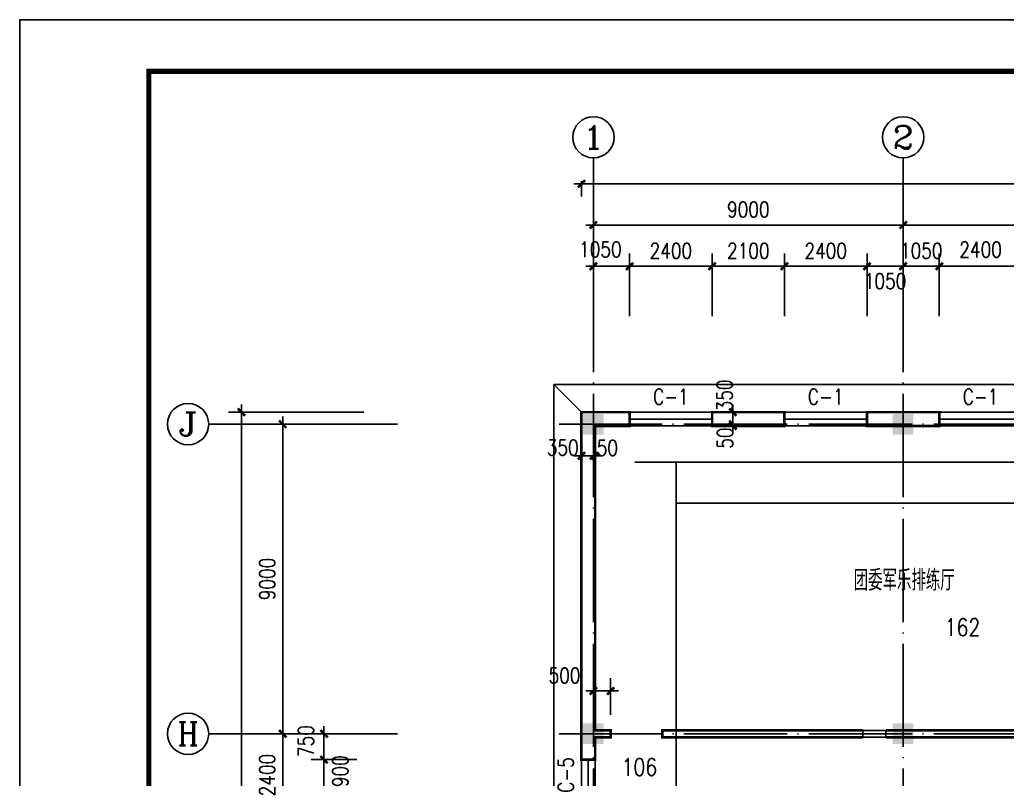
# Model space of a CAD drawing. Extents: x -55219 to 470149, y 494712 to 780039.
# Drawn here: x -55219 to -26522, y 660802 to 682881 of the extents above; entities that cross this region are included whole.
import ezdxf
from ezdxf.enums import TextEntityAlignment as Align

# ---------------------------------------------------------------- set-up
doc = ezdxf.new("R2010")
doc.units = 0
doc.header["$LTSCALE"] = 1500
doc.header["$MEASUREMENT"] = 0
doc.linetypes.add('DOTE', pattern=[2.42, 2, -0.2, 0.02, -0.2])
doc.layers.get('0').update_dxf_attribs({"linetype": 'CONTINUOUS'})
doc.layers.get('DEFPOINTS').update_dxf_attribs({"linetype": 'CONTINUOUS'})
for name, color, linetype in [('AXIS', 3, 'CONTINUOUS'), ('AXIS_TEXT', 7, 'CONTINUOUS'), ('COLUMN', 7, 'CONTINUOUS'), ('DOTE', 1, 'DOTE'), ('LVTRY', 6, 'CONTINUOUS'), ('PUB_DIM', 3, 'CONTINUOUS'), ('PUB_TEXT', 7, 'CONTINUOUS'), ('PUB_TITLE', 4, 'CONTINUOUS'), ('PUB_WALL', 255, 'CONTINUOUS'), ('WALL', 255, 'CONTINUOUS'), ('WINDOW', 2, 'CONTINUOUS'), ('WINDOW_TEXT', 7, 'CONTINUOUS')]:
    doc.layers.add(name, color=color, linetype=linetype)
doc.styles.add('_HZTXT', font='txt.shx', dxfattribs={"width": 0.8, "bigfont": 'hztxt.shx'})
doc.styles.add('_SIMPLEX', font='SIMPLEX.shx', dxfattribs={"width": 0.6})
doc.styles.add('COMPLEX', font='COMPLEX')
doc.styles.add('DIM_FONT', font='SIMPLEX.shx', dxfattribs={"width": 0.8})
doc.styles.add('SIMPLEX', font='SIMPLEX.SHX')
doc.dimstyles.new('AXIS150', dxfattribs={"dimscale": 1.5, "dimtxt": 300, "dimasz": 1, "dimexe": 250, "dimexo": 300, "dimgap": 150, "dimtad": 1, "dimdec": 0, "dimzin": 0, "dimdsep": 46, "dimtxsty": 'DIM_FONT', "dimblk": '_DIMX', "dimcen": 0.09, "dimse1": 1, "dimse2": 1, "dimclrt": 7, "dimadec": 0, "dimazin": 0, "dimtfac": 1, "dimtdec": 0, "dimtix": 1, "dimtmove": 2, "dimatfit": 3, "dimldrblk": '_DIMX', "dimfxl": 1, "dimtolj": 1, "dimtzin": 0, "dimarcsym": 0})
doc.dimstyles.new('DIMA150', dxfattribs={"dimscale": 1.5, "dimtxt": 300, "dimasz": 1, "dimexe": 250, "dimexo": 300, "dimgap": 150, "dimtad": 1, "dimdec": 0, "dimzin": 0, "dimdsep": 46, "dimtxsty": 'DIM_FONT', "dimblk": '_DIMX', "dimcen": 0.09, "dimse1": 1, "dimclrt": 7, "dimadec": 0, "dimazin": 0, "dimtfac": 1, "dimtdec": 0, "dimtix": 1, "dimtmove": 2, "dimatfit": 3, "dimldrblk": '_DIMX', "dimfxl": 1, "dimtolj": 1, "dimtzin": 0, "dimarcsym": 0})
doc.dimstyles.new('DIMB150', dxfattribs={"dimscale": 1.5, "dimtxt": 300, "dimasz": 1, "dimexe": 250, "dimexo": 300, "dimgap": 150, "dimtad": 1, "dimdec": 0, "dimzin": 0, "dimdsep": 46, "dimtxsty": 'DIM_FONT', "dimblk": '_DIMX', "dimcen": 0.09, "dimse2": 1, "dimclrt": 7, "dimadec": 0, "dimazin": 0, "dimtfac": 1, "dimtdec": 0, "dimtix": 1, "dimtmove": 2, "dimatfit": 3, "dimldrblk": '_DIMX', "dimfxl": 1, "dimtolj": 1, "dimtzin": 0, "dimarcsym": 0})
doc.dimstyles.new('DIMN150', dxfattribs={"dimscale": 1.5, "dimtxt": 300, "dimasz": 1, "dimexe": 250, "dimexo": 300, "dimgap": 150, "dimtad": 1, "dimdec": 0, "dimzin": 0, "dimdsep": 46, "dimtxsty": 'DIM_FONT', "dimblk": '_DIMX', "dimcen": 0.09, "dimclrt": 7, "dimadec": 0, "dimazin": 0, "dimtfac": 1, "dimtdec": 0, "dimtix": 1, "dimtmove": 2, "dimatfit": 3, "dimldrblk": '_DIMX', "dimfxl": 1, "dimtolj": 1, "dimtzin": 0, "dimarcsym": 0})

# ---------------------------------------------------------------- blocks, each defined once
blk = doc.blocks.new('_FZH')
blk.add_solid([(0.5, 0.5), (0.5, -0.5), (-0.5, 0.5), (-0.5, -0.5)])
blk = doc.blocks.new('_WBLK')
for p, q in [((-0.5, 0.5), (0.5, 0.5)), ((-0.5, 0), (0.5, 0)), ((-0.5, -0.5), (0.5, -0.5))]:
    blk.add_line(p, q)
at = {"layer": 'WINDOW_TEXT', "style": 'SIMPLEX', "flags": 9}
blk.add_attdef('A', text='', height=1, dxfattribs=at).set_placement((0, 1.5), align=Align.MIDDLE)
blk = doc.blocks.new('_AXISO')
blk.add_circle((0, 0), 0.5)
at = {"layer": 'AXIS_TEXT', "style": 'COMPLEX', "width": 1.041667}
blk.add_attdef('A', text='', height=0.56, dxfattribs=at).set_placement((-0.25, -0.28), (0.25, -0.28), align=Align.FIT)
blk = doc.blocks.new('_DIMX')
blk.add_line((-150, 0), (150, 0))
at = {"const_width": 50}
blk.add_lwpolyline([(-70, -70), (70, 70)], dxfattribs=at)
blk = doc.blocks.new('*D28')
at = {"color": 0, "linetype": 'ByBlock'}
blk.add_line((-20549, 676914), (-29546, 676914), dxfattribs=at)
at = {"layer": 'DEFPOINTS', "color": 0, "linetype": 'ByBlock'}
for p in [(-29547, 676914), (-29547, 673899), (-20547, 673899)]:
    blk.add_point(p, dxfattribs=at)
at = {"color": 0, "linetype": 'ByBlock', "xscale": 1.5, "yscale": 1.5, "zscale": 1.5, "rotation": 180}
blk.add_blockref('_DIMX', (-29547, 676914), dxfattribs=at)
at = {"color": 0, "linetype": 'ByBlock', "xscale": 1.5, "yscale": 1.5, "zscale": 1.5}
blk.add_blockref('_DIMX', (-20547, 676914), dxfattribs=at)
at = {"color": 7, "linetype": 'ByBlock', "insert": (-25047, 677364), "char_height": 450, "attachment_point": 5, "style": 'DIM_FONT'}
blk.add_mtext('\\A1;9000', dxfattribs=at)
blk = doc.blocks.new('*D29')
at = {"color": 0, "linetype": 'ByBlock'}
for p, q in [((-38896, 678188), (-38896, 677739)), ((33604, 678188), (33604, 677739)), ((33603, 678114), (-38894, 678114))]:
    blk.add_line(p, q, dxfattribs=at)
at = {"layer": 'DEFPOINTS', "color": 0, "linetype": 'ByBlock'}
for p in [(-38896, 678638), (33604, 678638), (-38896, 678114)]:
    blk.add_point(p, dxfattribs=at)
at = {"color": 0, "linetype": 'ByBlock', "xscale": 1.5, "yscale": 1.5, "zscale": 1.5, "rotation": 180}
blk.add_blockref('_DIMX', (-38896, 678114), dxfattribs=at)
at = {"color": 0, "linetype": 'ByBlock', "xscale": 1.5, "yscale": 1.5, "zscale": 1.5}
blk.add_blockref('_DIMX', (33604, 678114), dxfattribs=at)
at = {"color": 7, "linetype": 'ByBlock', "insert": (-2646, 678564), "char_height": 450, "attachment_point": 5, "style": 'DIM_FONT'}
blk.add_mtext('\\A1;72500', dxfattribs=at)
blk = doc.blocks.new('*D30')
at = {"color": 0, "linetype": 'ByBlock'}
blk.add_line((-29549, 676914), (-38546, 676914), dxfattribs=at)
at = {"layer": 'DEFPOINTS', "color": 0, "linetype": 'ByBlock'}
for p in [(-38547, 676914), (-38547, 673899), (-29547, 673899)]:
    blk.add_point(p, dxfattribs=at)
at = {"color": 0, "linetype": 'ByBlock', "xscale": 1.5, "yscale": 1.5, "zscale": 1.5, "rotation": 180}
blk.add_blockref('_DIMX', (-38547, 676914), dxfattribs=at)
at = {"color": 0, "linetype": 'ByBlock', "xscale": 1.5, "yscale": 1.5, "zscale": 1.5}
blk.add_blockref('_DIMX', (-29547, 676914), dxfattribs=at)
at = {"color": 7, "linetype": 'ByBlock', "insert": (-34047, 677364), "char_height": 450, "attachment_point": 5, "style": 'DIM_FONT'}
blk.add_mtext('\\A1;9000', dxfattribs=at)
blk = doc.blocks.new('*D48')
at = {"color": 0, "linetype": 'ByBlock'}
for p, q in [((-45224, 671474), (-49153, 671474)), ((-48778, 671472), (-48778, 605725)), ((-45224, 605724), (-49153, 605724))]:
    blk.add_line(p, q, dxfattribs=at)
at = {"layer": 'DEFPOINTS', "color": 0, "linetype": 'ByBlock'}
for p in [(-44774, 671474), (-48778, 605724), (-44774, 605724)]:
    blk.add_point(p, dxfattribs=at)
at = {"color": 0, "linetype": 'ByBlock', "xscale": 1.5, "yscale": 1.5, "zscale": 1.5}
for p, rotation in [((-48778, 671474), 90), ((-48778, 605724), 270)]:
    blk.add_blockref('_DIMX', p, dxfattribs=dict(at, rotation=rotation))
at = {"color": 7, "linetype": 'ByBlock', "insert": (-49228, 638599), "char_height": 450, "attachment_point": 5, "rotation": 90, "style": 'DIM_FONT'}
blk.add_mtext('\\A1;65750', dxfattribs=at)
blk = doc.blocks.new('*D54')
at = {"color": 0, "linetype": 'ByBlock'}
blk.add_line((-47578, 671122), (-47578, 662125), dxfattribs=at)
at = {"layer": 'DEFPOINTS', "color": 0, "linetype": 'ByBlock'}
for p in [(-43443, 671124), (-47578, 662124), (-43443, 662124)]:
    blk.add_point(p, dxfattribs=at)
at = {"color": 0, "linetype": 'ByBlock', "xscale": 1.5, "yscale": 1.5, "zscale": 1.5}
for p, rotation in [((-47578, 671124), 90), ((-47578, 662124), 270)]:
    blk.add_blockref('_DIMX', p, dxfattribs=dict(at, rotation=rotation))
at = {"color": 7, "linetype": 'ByBlock', "insert": (-48028, 666624), "char_height": 450, "attachment_point": 5, "rotation": 90, "style": 'DIM_FONT'}
blk.add_mtext('\\A1;9000', dxfattribs=at)
blk = doc.blocks.new('*D55')
at = {"color": 0, "linetype": 'ByBlock'}
blk.add_line((-47578, 662122), (-47578, 659725), dxfattribs=at)
at = {"layer": 'DEFPOINTS', "color": 0, "linetype": 'ByBlock'}
for p in [(-43443, 662124), (-47578, 659724), (-43443, 659724)]:
    blk.add_point(p, dxfattribs=at)
at = {"color": 0, "linetype": 'ByBlock', "xscale": 1.5, "yscale": 1.5, "zscale": 1.5}
for p, rotation in [((-47578, 662124), 90), ((-47578, 659724), 270)]:
    blk.add_blockref('_DIMX', p, dxfattribs=dict(at, rotation=rotation))
at = {"color": 7, "linetype": 'ByBlock', "insert": (-48028, 660924), "char_height": 450, "attachment_point": 5, "rotation": 90, "style": 'DIM_FONT'}
blk.add_mtext('\\A1;2400', dxfattribs=at)
blk = doc.blocks.new('*D238')
at = {"color": 0, "linetype": 'ByBlock'}
for p, q in [((-34495, 671125), (-34495, 671127)), ((-34495, 671074), (-34495, 671124)), ((-34495, 671074), (-34495, 671124)), ((-34495, 671072), (-34495, 671071)), ((-34045, 671124), (-34120, 671124)), ((-34045, 671074), (-34120, 671074))]:
    blk.add_line(p, q, dxfattribs=at)
at = {"layer": 'DEFPOINTS', "color": 0, "linetype": 'ByBlock'}
for p in [(-34495, 671124), (-34495, 671124), (-34495, 671074)]:
    blk.add_point(p, dxfattribs=at)
at = {"color": 0, "linetype": 'ByBlock', "xscale": 1.5, "yscale": 1.5, "zscale": 1.5}
for p, rotation in [((-34495, 671124), 270), ((-34495, 671074), 90)]:
    blk.add_blockref('_DIMX', p, dxfattribs=dict(at, rotation=rotation))
at = {"color": 7, "linetype": 'ByBlock', "insert": (-34724, 670719), "char_height": 450, "attachment_point": 5, "rotation": 90, "style": 'DIM_FONT'}
blk.add_mtext('\\A1;50', dxfattribs=at)
blk = doc.blocks.new('*D239')
at = {"color": 0, "linetype": 'ByBlock'}
for p, q in [((-34945, 671474), (-34870, 671474)), ((-34495, 671475), (-34495, 671477)), ((-34495, 671124), (-34495, 671474)), ((-34495, 671124), (-34495, 671474)), ((-34945, 671124), (-34870, 671124)), ((-34495, 671122), (-34495, 671121))]:
    blk.add_line(p, q, dxfattribs=at)
at = {"layer": 'DEFPOINTS', "color": 0, "linetype": 'ByBlock'}
for p in [(-34495, 671474), (-34495, 671474), (-34495, 671124)]:
    blk.add_point(p, dxfattribs=at)
at = {"color": 0, "linetype": 'ByBlock', "xscale": 1.5, "yscale": 1.5, "zscale": 1.5}
for p, rotation in [((-34495, 671474), 270), ((-34495, 671124), 90)]:
    blk.add_blockref('_DIMX', p, dxfattribs=dict(at, rotation=rotation))
at = {"color": 7, "linetype": 'ByBlock', "insert": (-34735, 671960), "char_height": 450, "attachment_point": 5, "rotation": 90, "style": 'DIM_FONT'}
blk.add_mtext('\\A1;350', dxfattribs=at)
blk = doc.blocks.new('*D240')
at = {"color": 0, "linetype": 'ByBlock'}
for p, q in [((-38897, 670655), (-38897, 670580)), ((-38547, 670655), (-38547, 670580)), ((-38899, 670205), (-38900, 670205)), ((-38897, 670205), (-38547, 670205)), ((-38897, 670205), (-38547, 670205)), ((-38546, 670205), (-38544, 670205))]:
    blk.add_line(p, q, dxfattribs=at)
at = {"layer": 'DEFPOINTS', "color": 0, "linetype": 'ByBlock'}
for p in [(-38897, 670205), (-38547, 670205), (-38547, 670205)]:
    blk.add_point(p, dxfattribs=at)
at = {"color": 0, "linetype": 'ByBlock', "xscale": 1.5, "yscale": 1.5, "zscale": 1.5}
blk.add_blockref('_DIMX', (-38897, 670205), dxfattribs=at)
at = {"color": 0, "linetype": 'ByBlock', "xscale": 1.5, "yscale": 1.5, "zscale": 1.5, "rotation": 180}
blk.add_blockref('_DIMX', (-38547, 670205), dxfattribs=at)
at = {"color": 7, "linetype": 'ByBlock', "insert": (-39439, 670443), "char_height": 450, "attachment_point": 5, "style": 'DIM_FONT'}
blk.add_mtext('\\A1;350', dxfattribs=at)
blk = doc.blocks.new('*D241')
at = {"color": 0, "linetype": 'ByBlock'}
for p, q in [((-38497, 670655), (-38497, 670580)), ((-38549, 670205), (-38550, 670205)), ((-38547, 670205), (-38497, 670205)), ((-38547, 670205), (-38497, 670205)), ((-38496, 670205), (-38494, 670205)), ((-38547, 669755), (-38547, 669830))]:
    blk.add_line(p, q, dxfattribs=at)
at = {"layer": 'DEFPOINTS', "color": 0, "linetype": 'ByBlock'}
for p in [(-38547, 670205), (-38497, 670205), (-38497, 670205)]:
    blk.add_point(p, dxfattribs=at)
at = {"color": 0, "linetype": 'ByBlock', "xscale": 1.5, "yscale": 1.5, "zscale": 1.5}
blk.add_blockref('_DIMX', (-38547, 670205), dxfattribs=at)
at = {"color": 0, "linetype": 'ByBlock', "xscale": 1.5, "yscale": 1.5, "zscale": 1.5, "rotation": 180}
blk.add_blockref('_DIMX', (-38497, 670205), dxfattribs=at)
at = {"color": 7, "linetype": 'ByBlock', "insert": (-38142, 670433), "char_height": 450, "attachment_point": 5, "style": 'DIM_FONT'}
blk.add_mtext('\\A1;50', dxfattribs=at)
blk = doc.blocks.new('*D608')
at = {"color": 0, "linetype": 'ByBlock'}
for p, q in [((-37497, 674262), (-37497, 676089)), ((-38546, 675714), (-37499, 675714))]:
    blk.add_line(p, q, dxfattribs=at)
at = {"layer": 'DEFPOINTS', "color": 0, "linetype": 'ByBlock'}
for p in [(-37497, 675714), (-38547, 673812), (-37497, 673812)]:
    blk.add_point(p, dxfattribs=at)
at = {"color": 0, "linetype": 'ByBlock', "xscale": 1.5, "yscale": 1.5, "zscale": 1.5, "rotation": 180}
blk.add_blockref('_DIMX', (-38547, 675714), dxfattribs=at)
at = {"color": 0, "linetype": 'ByBlock', "xscale": 1.5, "yscale": 1.5, "zscale": 1.5}
blk.add_blockref('_DIMX', (-37497, 675714), dxfattribs=at)
at = {"color": 7, "linetype": 'ByBlock', "insert": (-38346, 676205), "char_height": 450, "attachment_point": 5, "style": 'DIM_FONT'}
blk.add_mtext('\\A1;1050', dxfattribs=at)
blk = doc.blocks.new('*D609')
at = {"color": 0, "linetype": 'ByBlock'}
for p, q in [((-37497, 674262), (-37497, 676089)), ((-35097, 674262), (-35097, 676089)), ((-37496, 675714), (-35099, 675714))]:
    blk.add_line(p, q, dxfattribs=at)
at = {"layer": 'DEFPOINTS', "color": 0, "linetype": 'ByBlock'}
for p in [(-35097, 675714), (-37497, 673812), (-35097, 673812)]:
    blk.add_point(p, dxfattribs=at)
at = {"color": 0, "linetype": 'ByBlock', "xscale": 1.5, "yscale": 1.5, "zscale": 1.5, "rotation": 180}
blk.add_blockref('_DIMX', (-37497, 675714), dxfattribs=at)
at = {"color": 0, "linetype": 'ByBlock', "xscale": 1.5, "yscale": 1.5, "zscale": 1.5}
blk.add_blockref('_DIMX', (-35097, 675714), dxfattribs=at)
at = {"color": 7, "linetype": 'ByBlock', "insert": (-36297, 676164), "char_height": 450, "attachment_point": 5, "style": 'DIM_FONT'}
blk.add_mtext('\\A1;2400', dxfattribs=at)
blk = doc.blocks.new('*D610')
at = {"color": 0, "linetype": 'ByBlock'}
for p, q in [((-35097, 674262), (-35097, 676089)), ((-32997, 674262), (-32997, 676089)), ((-35096, 675714), (-32999, 675714))]:
    blk.add_line(p, q, dxfattribs=at)
at = {"layer": 'DEFPOINTS', "color": 0, "linetype": 'ByBlock'}
for p in [(-32997, 675714), (-35097, 673812), (-32997, 673812)]:
    blk.add_point(p, dxfattribs=at)
at = {"color": 0, "linetype": 'ByBlock', "xscale": 1.5, "yscale": 1.5, "zscale": 1.5, "rotation": 180}
blk.add_blockref('_DIMX', (-35097, 675714), dxfattribs=at)
at = {"color": 0, "linetype": 'ByBlock', "xscale": 1.5, "yscale": 1.5, "zscale": 1.5}
blk.add_blockref('_DIMX', (-32997, 675714), dxfattribs=at)
at = {"color": 7, "linetype": 'ByBlock', "insert": (-34047, 676164), "char_height": 450, "attachment_point": 5, "style": 'DIM_FONT'}
blk.add_mtext('\\A1;2100', dxfattribs=at)
blk = doc.blocks.new('*D611')
at = {"color": 0, "linetype": 'ByBlock'}
for p, q in [((-32997, 674262), (-32997, 676089)), ((-30597, 674262), (-30597, 676089)), ((-32996, 675714), (-30599, 675714))]:
    blk.add_line(p, q, dxfattribs=at)
at = {"layer": 'DEFPOINTS', "color": 0, "linetype": 'ByBlock'}
for p in [(-30597, 675714), (-32997, 673812), (-30597, 673812)]:
    blk.add_point(p, dxfattribs=at)
at = {"color": 0, "linetype": 'ByBlock', "xscale": 1.5, "yscale": 1.5, "zscale": 1.5, "rotation": 180}
blk.add_blockref('_DIMX', (-32997, 675714), dxfattribs=at)
at = {"color": 0, "linetype": 'ByBlock', "xscale": 1.5, "yscale": 1.5, "zscale": 1.5}
blk.add_blockref('_DIMX', (-30597, 675714), dxfattribs=at)
at = {"color": 7, "linetype": 'ByBlock', "insert": (-31797, 676164), "char_height": 450, "attachment_point": 5, "style": 'DIM_FONT'}
blk.add_mtext('\\A1;2400', dxfattribs=at)
blk = doc.blocks.new('*D612')
at = {"color": 0, "linetype": 'ByBlock'}
for p, q in [((-30597, 674262), (-30597, 676089)), ((-30596, 675714), (-29549, 675714))]:
    blk.add_line(p, q, dxfattribs=at)
at = {"layer": 'DEFPOINTS', "color": 0, "linetype": 'ByBlock'}
for p in [(-29547, 675714), (-30597, 673812), (-29547, 673812)]:
    blk.add_point(p, dxfattribs=at)
at = {"color": 0, "linetype": 'ByBlock', "xscale": 1.5, "yscale": 1.5, "zscale": 1.5, "rotation": 180}
blk.add_blockref('_DIMX', (-30597, 675714), dxfattribs=at)
at = {"color": 0, "linetype": 'ByBlock', "xscale": 1.5, "yscale": 1.5, "zscale": 1.5}
blk.add_blockref('_DIMX', (-29547, 675714), dxfattribs=at)
at = {"color": 7, "linetype": 'ByBlock', "insert": (-30072, 675282), "char_height": 450, "attachment_point": 5, "style": 'DIM_FONT'}
blk.add_mtext('\\A1;1050', dxfattribs=at)
blk = doc.blocks.new('*D613')
at = {"color": 0, "linetype": 'ByBlock'}
for p, q in [((-28497, 674262), (-28497, 676089)), ((-29549, 675714), (-29550, 675714)), ((-29547, 675714), (-28497, 675714)), ((-28496, 675714), (-28494, 675714))]:
    blk.add_line(p, q, dxfattribs=at)
at = {"layer": 'DEFPOINTS', "color": 0, "linetype": 'ByBlock'}
for p in [(-28497, 675714), (-29547, 673812), (-28497, 673812)]:
    blk.add_point(p, dxfattribs=at)
at = {"color": 0, "linetype": 'ByBlock', "xscale": 1.5, "yscale": 1.5, "zscale": 1.5}
blk.add_blockref('_DIMX', (-29547, 675714), dxfattribs=at)
at = {"color": 0, "linetype": 'ByBlock', "xscale": 1.5, "yscale": 1.5, "zscale": 1.5, "rotation": 180}
blk.add_blockref('_DIMX', (-28497, 675714), dxfattribs=at)
at = {"color": 7, "linetype": 'ByBlock', "insert": (-29022, 676164), "char_height": 450, "attachment_point": 5, "style": 'DIM_FONT'}
blk.add_mtext('\\A1;1050', dxfattribs=at)
blk = doc.blocks.new('*D614')
at = {"color": 0, "linetype": 'ByBlock'}
for p, q in [((-28497, 674262), (-28497, 676089)), ((-26097, 674262), (-26097, 676089)), ((-28496, 675714), (-26099, 675714))]:
    blk.add_line(p, q, dxfattribs=at)
at = {"layer": 'DEFPOINTS', "color": 0, "linetype": 'ByBlock'}
for p in [(-26097, 675714), (-28497, 673812), (-26097, 673812)]:
    blk.add_point(p, dxfattribs=at)
at = {"color": 0, "linetype": 'ByBlock', "xscale": 1.5, "yscale": 1.5, "zscale": 1.5, "rotation": 180}
blk.add_blockref('_DIMX', (-28497, 675714), dxfattribs=at)
at = {"color": 0, "linetype": 'ByBlock', "xscale": 1.5, "yscale": 1.5, "zscale": 1.5}
blk.add_blockref('_DIMX', (-26097, 675714), dxfattribs=at)
at = {"color": 7, "linetype": 'ByBlock', "insert": (-27297, 676198), "char_height": 450, "attachment_point": 5, "style": 'DIM_FONT'}
blk.add_mtext('\\A1;2400', dxfattribs=at)
blk = doc.blocks.new('*D668')
at = {"color": 0, "linetype": 'ByBlock'}
for p, q in [((-45422, 661374), (-46753, 661374)), ((-46378, 660475), (-46378, 661372)), ((-45422, 660474), (-46753, 660474))]:
    blk.add_line(p, q, dxfattribs=at)
at = {"layer": 'DEFPOINTS', "color": 0, "linetype": 'ByBlock'}
for p in [(-46378, 661374), (-44972, 661374), (-44972, 660474)]:
    blk.add_point(p, dxfattribs=at)
at = {"color": 0, "linetype": 'ByBlock', "xscale": 1.5, "yscale": 1.5, "zscale": 1.5}
for p, rotation in [((-46378, 661374), 90), ((-46378, 660474), 270)]:
    blk.add_blockref('_DIMX', p, dxfattribs=dict(at, rotation=rotation))
at = {"color": 7, "linetype": 'ByBlock', "insert": (-45905, 661037), "char_height": 450, "attachment_point": 5, "rotation": 90, "style": 'DIM_FONT'}
blk.add_mtext('\\A1;900', dxfattribs=at)
blk = doc.blocks.new('*D669')
at = {"color": 0, "linetype": 'ByBlock'}
for p, q in [((-46378, 661375), (-46378, 662122)), ((-45422, 661374), (-46753, 661374))]:
    blk.add_line(p, q, dxfattribs=at)
at = {"layer": 'DEFPOINTS', "color": 0, "linetype": 'ByBlock'}
for p in [(-46378, 662124), (-44972, 662124), (-44972, 661374)]:
    blk.add_point(p, dxfattribs=at)
at = {"color": 0, "linetype": 'ByBlock', "xscale": 1.5, "yscale": 1.5, "zscale": 1.5}
for p, rotation in [((-46378, 662124), 90), ((-46378, 661374), 270)]:
    blk.add_blockref('_DIMX', p, dxfattribs=dict(at, rotation=rotation))
at = {"color": 7, "linetype": 'ByBlock', "insert": (-46901, 661911), "char_height": 450, "attachment_point": 5, "rotation": 90, "style": 'DIM_FONT'}
blk.add_mtext('\\A1;750', dxfattribs=at)
blk = doc.blocks.new('*D796')
at = {"color": 0, "linetype": 'ByBlock'}
for p, q in [((-38047, 662674), (-38047, 663744)), ((-38546, 663369), (-38049, 663369))]:
    blk.add_line(p, q, dxfattribs=at)
at = {"layer": 'DEFPOINTS', "color": 0, "linetype": 'ByBlock'}
for p in [(-38047, 663369), (-38547, 662224), (-38047, 662224)]:
    blk.add_point(p, dxfattribs=at)
at = {"color": 0, "linetype": 'ByBlock', "xscale": 1.5, "yscale": 1.5, "zscale": 1.5, "rotation": 180}
blk.add_blockref('_DIMX', (-38547, 663369), dxfattribs=at)
at = {"color": 0, "linetype": 'ByBlock', "xscale": 1.5, "yscale": 1.5, "zscale": 1.5}
blk.add_blockref('_DIMX', (-38047, 663369), dxfattribs=at)
at = {"color": 7, "linetype": 'ByBlock', "insert": (-39388, 663819), "char_height": 450, "attachment_point": 5, "style": 'DIM_FONT'}
blk.add_mtext('\\A1;500', dxfattribs=at)

msp = doc.modelspace()

# ---------------------------------------------------------------- linework, layer by layer
at = {"layer": 'AXIS'}
for p, q in [((-38547.2, 678863.6), (-38547.2, 673898.7)), ((-29547.2, 678863.6), (-29547.2, 673898.7)), ((-49727.8, 671124), (-44242.7, 671124)), ((-49727.8, 662124), (-44242.7, 662124))]:
    msp.add_line(p, q, dxfattribs=at)
at = {"layer": 'DOTE'}
for p, q in [((-38547.2, 603662), (-38547.2, 673898.7)), ((-29547.2, 603662), (-29547.2, 673898.7)), ((-39547.2, 671124), (32802.8, 671124)), ((-39547.2, 662124), (35005.6, 662124))]:
    msp.add_line(p, q, dxfattribs=at)
at = {"layer": 'LVTRY'}
for p, q in [((-39697.2, 672273.5), (-39696.7, 672274)), ((-39697.2, 659724), (-39697.2, 672273.5)), ((-39696.7, 672274), (-15547.2, 672274)), ((-39696.7, 672274), (-38897.2, 671474)), ((-37347.2, 670024), (21402.8, 670024)), ((-36147.2, 620124), (-36147.2, 670024)), ((-36147.2, 668824), (21402.8, 668824))]:
    msp.add_line(p, q, dxfattribs=at)
at = {"layer": 'LVTRY', "const_width": 50}
for points in [[(-30717.2, 662024), (-30717.2, 662224)], [(-30047.2, 662224), (-30047.2, 662024)]]:
    msp.add_lwpolyline(points, dxfattribs=at)
at = {"layer": 'PUB_TITLE'}
msp.add_lwpolyline([(-55219.4, 593781.4), (-55219.4, 682881.4), (70930.6, 682881.4), (70930.6, 593781.4)], close=True, dxfattribs=at)
at = {"layer": 'PUB_TITLE', "const_width": 150}
msp.add_lwpolyline([(-51469.4, 595281.4), (69430.6, 595281.4), (69430.6, 681381.4), (-51469.4, 681381.4)], close=True, dxfattribs=at)
at = {"layer": 'PUB_WALL', "const_width": 75}
for points in [[(-38497.2, 671074), (-37497.2, 671074), (-37497.2, 671474), (-38897.2, 671474), (-38897.2, 661374), (-38497.2, 661374), (-38497.2, 662024), (-38247.2, 662024), (-38047.2, 662024), (-38047.2, 662224), (-38247.2, 662224), (-38497.2, 662224)], [(-32997.2, 671474), (-35097.2, 671474), (-35097.2, 671074), (-32997.2, 671074)], [(-28497.2, 671474), (-30597.2, 671474), (-30597.2, 671074), (-29647.2, 671074), (-28497.2, 671074)]]:
    msp.add_lwpolyline(points, close=True, dxfattribs=at)
for points in [[(-30717.2, 662024), (-36547.2, 662024), (-36547.2, 662224), (-30717.2, 662224)], [(-30047.2, 662224), (-29647.2, 662224), (-22547.2, 662224), (-22547.2, 662024), (-30047.2, 662024)]]:
    msp.add_lwpolyline(points, dxfattribs=at)
at = {"layer": 'WALL'}
for p, q in [((-38897.2, 661374), (-38897.2, 671474)), ((-38897.2, 671474), (-37497.2, 671474)), ((-37497.2, 671474), (-37497.2, 671074)), ((-35097.2, 671474), (-35097.2, 671074)), ((-35097.2, 671474), (-32997.2, 671474)), ((-32997.2, 671474), (-32997.2, 671074)), ((-30597.2, 671474), (-30597.2, 671074)), ((-30597.2, 671474), (-28497.2, 671474)), ((-28497.2, 671474), (-28497.2, 671074)), ((-38497.2, 662224), (-38497.2, 671074)), ((-38497.2, 671074), (-37497.2, 671074)), ((-35097.2, 671074), (-32997.2, 671074)), ((-30597.2, 671074), (-29647.2, 671074)), ((-29647.2, 671074), (-28497.2, 671074)), ((-38497.2, 662224), (-38247.2, 662224)), ((-38247.2, 662224), (-38047.2, 662224)), ((-38047.2, 662024), (-38047.2, 662224)), ((-36547.2, 662224), (-29647.2, 662224)), ((-36547.2, 662024), (-36547.2, 662224)), ((-29647.2, 662224), (-22547.2, 662224)), ((-38497.2, 661374), (-38497.2, 662024)), ((-38497.2, 662024), (-38247.2, 662024)), ((-38047.2, 662024), (-38247.2, 662024)), ((-22547.2, 662024), (-36547.2, 662024)), ((-38897.2, 661374), (-38497.2, 661374))]:
    msp.add_line(p, q, dxfattribs=at)

# ---------------------------------------------------------------- block references
at = {"layer": 'AXIS'}
ref = msp.add_blockref('_AXISO', (-38547.2, 679463.6), dxfattribs=dict(at, xscale=1200, yscale=1200, zscale=1200))
ref.add_attrib('A', '1', dxfattribs={"layer": 'AXIS_TEXT', "height": 672, "style": 'COMPLEX', "width": 2.083333}).set_placement((-38847.2, 679127.6), (-38247.2, 679127.6), align=Align.FIT)
ref = msp.add_blockref('_AXISO', (-29547.2, 679463.6), dxfattribs=dict(at, xscale=1200, yscale=1200, zscale=1200))
ref.add_attrib('A', '2', dxfattribs={"layer": 'AXIS_TEXT', "height": 672, "style": 'COMPLEX', "width": 1.339286}).set_placement((-29847.2, 679127.6), (-29247.2, 679127.6), align=Align.FIT)
ref = msp.add_blockref('_AXISO', (-50327.8, 671124), dxfattribs=dict(at, xscale=1200, yscale=1200, zscale=1200))
ref.add_attrib('A', 'J', dxfattribs={"layer": 'AXIS_TEXT', "height": 672, "style": 'COMPLEX', "width": 1.704545}).set_placement((-50627.8, 670788), (-50027.8, 670788), align=Align.FIT)
ref = msp.add_blockref('_AXISO', (-50327.8, 662124), dxfattribs=dict(at, xscale=1200, yscale=1200, zscale=1200))
ref.add_attrib('A', 'H', dxfattribs={"layer": 'AXIS_TEXT', "height": 672, "style": 'COMPLEX', "width": 0.9375}).set_placement((-50627.8, 661788), (-50027.8, 661788), align=Align.FIT)
at = {"layer": 'COLUMN', "xscale": 600, "yscale": 600, "zscale": 600}
for p in [(-38547.2, 671124), (-29547.2, 671124), (-38547.2, 662124), (-29547.2, 662124)]:
    msp.add_blockref('_FZH', p, dxfattribs=at)
at = {"layer": 'WINDOW'}
ref = msp.add_blockref('_WBLK', (-36297.2, 671274), dxfattribs=dict(at, xscale=2400, yscale=400, zscale=2400))
ref.add_attrib('A', 'C-1', dxfattribs={"layer": 'WINDOW_TEXT', "height": 450, "style": '_SIMPLEX', "width": 0.8, "flags": 8}).set_placement((-36297.2, 671924), align=Align.MIDDLE)
ref = msp.add_blockref('_WBLK', (-31797.2, 671274), dxfattribs=dict(at, xscale=2400, yscale=400, zscale=2400))
ref.add_attrib('A', 'C-1', dxfattribs={"layer": 'WINDOW_TEXT', "height": 450, "style": '_SIMPLEX', "width": 0.8, "flags": 8}).set_placement((-31797.2, 671924), align=Align.MIDDLE)
ref = msp.add_blockref('_WBLK', (-27297.2, 671274), dxfattribs=dict(at, xscale=2400, yscale=400, zscale=2400))
ref.add_attrib('A', 'C-1', dxfattribs={"layer": 'WINDOW_TEXT', "height": 450, "style": '_SIMPLEX', "width": 0.8, "flags": 8}).set_placement((-27297.2, 671924), align=Align.MIDDLE)
ref = msp.add_blockref('_WBLK', (-38697.2, 660924), dxfattribs=dict(at, xscale=900, yscale=400.0000000000036, zscale=900, rotation=89.99999999999999))
ref.add_attrib('A', 'C-5', dxfattribs={"layer": 'WINDOW_TEXT', "height": 450, "rotation": 90, "style": '_SIMPLEX', "width": 0.8, "flags": 8}).set_placement((-39347.2, 660924), align=Align.MIDDLE)

# ---------------------------------------------------------------- texts
at = {"layer": 'LVTRY', "color": 0, "char_height": 500, "attachment_point": 1, "style": 'DIM_FONT'}
for s, insert, width in [('162', (-28336.1, 665470.9), 2940.955), ('{\\C1;106}', (-37725.7, 661405.8), 1277.886)]:
    msp.add_mtext(s, dxfattribs=dict(at, insert=insert, width=width))
at = {"layer": 'PUB_TEXT', "style": '_HZTXT', "width": 0.7}
msp.add_text('团委军乐排练厅', height=600, dxfattribs=at).set_placement((-30985.7, 666286.8))

# ---------------------------------------------------------------- dimensions: what is measured, and where the dimension line sits
at = {"layer": 'AXIS'}
for base, p1, p2, picture, middle in [((-38547.2, 676913.6), (-29547.2, 673898.7), (-38547.2, 673898.7), '*D30', (-34047.2, 677363.6)), ((-29547.2, 676913.6), (-20547.2, 673898.7), (-29547.2, 673898.7), '*D28', (-25047.2, 677363.6))]:
    dim = msp.add_linear_dim(base=base, p1=p1, p2=p2, dimstyle='AXIS150', dxfattribs=at)
    dim.commit()
    dim.dimension.update_dxf_attribs({"geometry": picture, "text_midpoint": middle})
for base, p1, p2, picture, middle in [((-47577.8, 662124), (-43442.7, 671124), (-43442.7, 662124), '*D54', (-48027.8, 666624)), ((-47577.8, 659724), (-43442.7, 662124), (-43442.7, 659724), '*D55', (-48027.8, 660924))]:
    dim = msp.add_linear_dim(base=base, p1=p1, p2=p2, angle=90, dimstyle='AXIS150', dxfattribs=at)
    dim.commit()
    dim.dimension.update_dxf_attribs({"geometry": picture, "text_midpoint": middle})
at = {"layer": 'PUB_DIM'}
for p1, p2, distance, dimstyle, picture, middle in [((33604, 678638.1), (-38895.7, 678638.1), 524.5, 'DIMN150', '*D29', (-2645.8, 678563.6)), ((-37497.2, 673811.5), (-35097.2, 673811.5), 1902.1, 'DIMN150', '*D609', (-36297.2, 676163.6)), ((-35097.2, 673811.5), (-32997.2, 673811.5), 1902.1, 'DIMN150', '*D610', (-34047.2, 676163.6)), ((-32997.2, 673811.5), (-30597.2, 673811.5), 1902.1, 'DIMN150', '*D611', (-31797.2, 676163.6)), ((-29547.2, 673811.5), (-28497.2, 673811.5), 1902.1, 'DIMA150', '*D613', (-29022.2, 676163.6)), ((-44774.2, 671474), (-44774.2, 605724), -4003.5, 'DIMN150', '*D48', (-49227.8, 638599))]:
    dim = msp.add_aligned_dim(p1=p1, p2=p2, distance=distance, dimstyle=dimstyle, dxfattribs=at)
    dim.commit()
    dim.dimension.update_dxf_attribs({"geometry": picture, "text_midpoint": middle})
for base, p1, p2, angle, dimstyle, picture, middle, dimtype in [((-37497.2, 675713.6), (-38547.2, 673811.5), (-37497.2, 673811.5), 0, 'DIMA150', '*D608', (-38346.3, 676204.5), 161), ((-26097.2, 675713.6), (-28497.2, 673811.5), (-26097.2, 673811.5), 0, 'DIMN150', '*D614', (-27297.2, 676197.6), 161), ((-29547.2, 675713.6), (-30597.2, 673811.5), (-29547.2, 673811.5), 0, 'DIMB150', '*D612', (-30072.2, 675281.6), 161), ((-34495.3, 671474), (-34495.3, 671124), (-34495.3, 671474), 90, 'DIMN150', '*D239', (-34735.2, 671960.4), 160), ((-34495.3, 671124), (-34495.3, 671074), (-34495.3, 671124), 90, 'DIMN150', '*D238', (-34723.5, 670718.6), 161), ((-38547.2, 670204.5), (-38897.2, 670204.5), (-38547.2, 670204.5), 0, 'DIMN150', '*D240', (-39439.4, 670443.4), 161), ((-38047.3, 663368.7), (-38547.3, 662224), (-38047.3, 662224), 0, 'DIMA150', '*D796', (-39388.1, 663818.7), 161), ((-46377.8, 662124), (-44972, 661374), (-44972, 662124), 90, 'DIMB150', '*D669', (-46901.3, 661911.4), 161), ((-46377.8, 661374), (-44972, 660474), (-44972, 661374), 90, 'DIMN150', '*D668', (-45904.6, 661036.7), 161)]:
    dim = msp.add_linear_dim(base=base, p1=p1, p2=p2, angle=angle, dimstyle=dimstyle, dxfattribs=at)
    dim.commit()
    dim.dimension.update_dxf_attribs({"geometry": picture, "text_midpoint": middle, "dimtype": dimtype})
dim = msp.add_linear_dim(base=(-38497.2, 670204.5), p1=(-38547.2, 670204.5), p2=(-38497.2, 670204.5), dimstyle='DIMN150', dxfattribs=at)
dim.commit()
dim.dimension.update_dxf_attribs({"geometry": '*D241', "text_midpoint": (-38141.9, 670432.8), "dimtype": 160})

doc.saveas('drawing.dxf')
